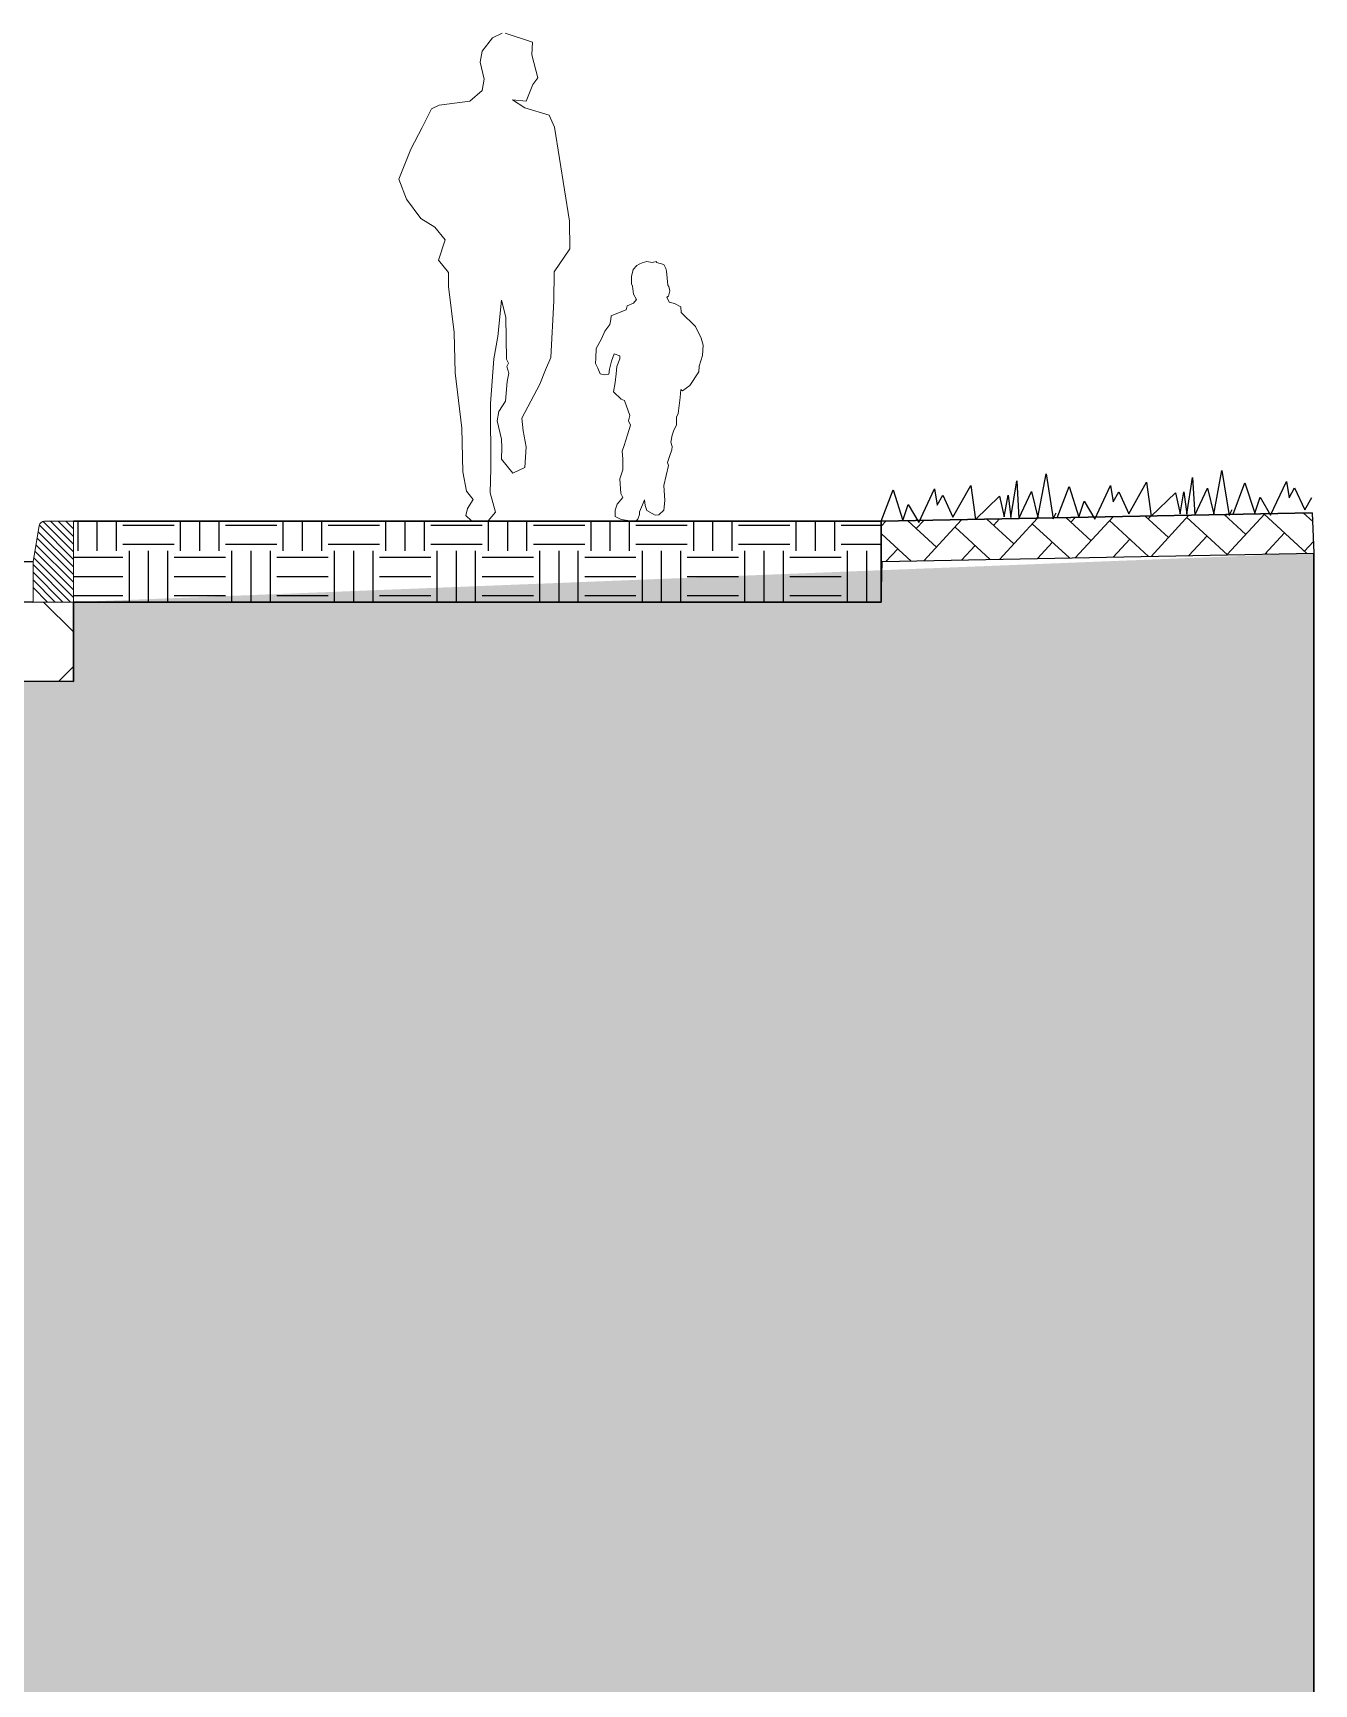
# Model space of a CAD drawing. Header units: metres. Extents: x 34785 to 38791, y 49888 to 55971.
# Drawn here: x 37689.9 to 37694.66, y 51721.56 to 51727.69 of the extents above; entities that cross this region are included whole.
import ezdxf

# ---------------------------------------------------------------- set-up
doc = ezdxf.new("R2010")
doc.units = ezdxf.units.M
for name, color, linetype, lineweight in [('12000000', 251, 'Continuous', 0), ('ГЕНПЛАН ПЛОЩІ', 7, 'Continuous', 0), ('Слой 1', 250, 'Continuous', 0)]:
    doc.layers.add(name, color=color, linetype=linetype, lineweight=lineweight)

# ---------------------------------------------------------------- blocks, each defined once
blk = doc.blocks.new('1')
at = {"layer": 'ГЕНПЛАН ПЛОЩІ', "color": 7, "linetype": 'Continuous', "lineweight": 0}
blk.add_line((4178.651, -713.944), (4178.651, -713.544), dxfattribs=at)
at = {"layer": 'ГЕНПЛАН ПЛОЩІ', "color": 7, "linetype": 'Continuous', "lineweight": 0, "flags": 128}
for points in [[(4178.651, -713.544), (4178.651, -713.404), (4178.651, -713.121), (4178.651, -712.838), (4178.651, -712.555), (4178.651, -712.444)], [(4177.151, -713.944), (4177.262, -713.944), (4177.545, -713.944), (4177.828, -713.944), (4178.111, -713.944), (4178.651, -713.944)]]:
    blk.add_lwpolyline(points, dxfattribs=at)
at = {"layer": 'Слой 1', "color": 7, "linetype": 'Continuous', "lineweight": 0}
for p, q in [((4177.151, -713.944), (4177.151, -710.944)), ((4177.151, -710.944), (4178.222, -710.944)), ((4178.282, -710.944), (4177.151, -712.075)), ((4177.999, -710.944), (4177.151, -711.792)), ((4177.716, -710.944), (4177.151, -711.509)), ((4177.434, -710.944), (4177.151, -711.227)), ((4178.416, -711.093), (4177.151, -712.358)), ((4178.651, -712.444), (4178.419, -711.11)), ((4178.458, -711.334), (4177.151, -712.641)), ((4178.5, -711.575), (4177.151, -712.924)), ((4178.542, -711.816), (4177.151, -713.207)), ((4178.584, -712.057), (4177.151, -713.49)), ((4178.626, -712.298), (4177.151, -713.773)), ((4178.651, -712.555), (4177.262, -713.944)), ((4178.651, -712.838), (4177.545, -713.944)), ((4178.651, -713.121), (4177.828, -713.944)), ((4178.651, -713.404), (4178.111, -713.944))]:
    blk.add_line(p, q, dxfattribs=at)
at = {"layer": 'Слой 1', "color": 7, "linetype": 'Continuous', "lineweight": 0, "extrusion": (0, 0, -1)}
blk.add_arc((-4178.222, -711.144), 0.2, 90, 170.11283, dxfattribs=at)
blk = doc.blocks.new('23ук_2')
at = {"layer": '12000000', "color": 0, "linetype": 'Continuous', "lineweight": -2, "ltscale": 100}
for p, q in [((-0.06927, 0.15133), (-0.06545, 0.15626)), ((-0.06545, 0.15626), (-0.06177, 0.15807)), ((-0.06066, 0.15807), (-0.05052, 0.15473)), ((-0.05052, 0.15473), (-0.0508, 0.14994)), ((-0.06996, 0.1473), (-0.06927, 0.15133)), ((-0.06843, 0.14092), (-0.06996, 0.1473)), ((-0.0508, 0.14994), (-0.04858, 0.14147)), ((-0.06926, 0.13676), (-0.06843, 0.14092)), ((-0.04858, 0.14147), (-0.05045, 0.13897)), ((-0.07385, 0.13279), (-0.06926, 0.13676)), ((-0.05045, 0.13897), (-0.05288, 0.13279)), ((-0.09155, 0.12301), (-0.08808, 0.12995)), ((-0.08808, 0.12995), (-0.08516, 0.13127)), ((-0.08516, 0.13127), (-0.07385, 0.13279)), ((-0.05288, 0.13279), (-0.05802, 0.13328)), ((-0.05802, 0.13328), (-0.05344, 0.13036)), ((-0.05344, 0.13036), (-0.04441, 0.12752)), ((-0.09572, 0.11502), (-0.09155, 0.12301)), ((-0.04441, 0.12752), (-0.04233, 0.12314)), ((-0.04233, 0.12314), (-0.03684, 0.08829)), ((-0.10023, 0.10377), (-0.09572, 0.11502)), ((-0.09731, 0.09642), (-0.10023, 0.10377)), ((-0.09197, 0.0892), (-0.09731, 0.09642)), ((-0.08683, 0.086), (-0.09197, 0.0892)), ((-0.08296, 0.0813), (-0.08683, 0.086)), ((-0.03684, 0.08829), (-0.03664, 0.07802)), ((-0.08547, 0.07378), (-0.08296, 0.0813)), ((-0.08176, 0.0692), (-0.08547, 0.07378)), ((-0.03664, 0.07802), (-0.0425, 0.06949)), ((-0.08176, 0.06399), (-0.08176, 0.0692)), ((-0.0425, 0.06949), (-0.04268, 0.05865)), ((-0.01319, 0.07029), (-0.0138, 0.06767)), ((-0.0138, 0.06767), (-0.0138, 0.06607)), ((-0.01183, 0.07183), (-0.01319, 0.07029)), ((-0.01094, 0.07226), (-0.01183, 0.07183)), ((-0.00986, 0.07282), (-0.01094, 0.07226)), ((-0.00808, 0.07329), (-0.00986, 0.07282)), ((-0.00616, 0.07291), (-0.00808, 0.07329)), ((-0.00453, 0.07333), (-0.00616, 0.07291)), ((-0.00447, 0.07287), (-0.00453, 0.07333)), ((-0.00175, 0.07221), (-0.00447, 0.07287)), ((-0.00104, 0.07074), (-0.00175, 0.07221)), ((-0.00078, 0.06973), (-0.00104, 0.07074)), ((-0.00029, 0.06445), (-0.00078, 0.06973)), ((-0.07961, 0.04698), (-0.08176, 0.06399)), ((-0.0138, 0.06607), (-0.01375, 0.06504)), ((-0.01375, 0.06504), (-0.01347, 0.06414)), ((-0.01347, 0.06414), (-0.01328, 0.06317)), ((-0.01328, 0.06317), (-0.01303, 0.06112)), ((0.00011, 0.06397), (-0.00029, 0.06445)), ((-0.00008, 0.06044), (0.0004, 0.06235)), ((0.0004, 0.06235), (0.00011, 0.06397)), ((-0.06205, 0.05893), (-0.06343, 0.04546)), ((-0.06045, 0.05261), (-0.06205, 0.05893)), ((-0.04268, 0.05865), (-0.04372, 0.03768)), ((-0.01571, 0.05537), (-0.01922, 0.05394)), ((-0.01539, 0.05681), (-0.01571, 0.05537)), ((-0.013, 0.05777), (-0.01539, 0.05681)), ((-0.01303, 0.06112), (-0.01191, 0.05913)), ((-0.01191, 0.05913), (-0.013, 0.05777)), ((-0.00066, 0.06), (-0.00008, 0.06044)), ((0.00024, 0.0582), (-0.00066, 0.06)), ((0.00215, 0.05773), (0.00024, 0.0582)), ((0.00454, 0.05645), (0.00215, 0.05773)), ((0.0047, 0.05438), (0.00454, 0.05645)), ((-0.06024, 0.03699), (-0.06045, 0.05261)), ((-0.02177, 0.04995), (-0.02368, 0.0474)), ((-0.02145, 0.05171), (-0.02177, 0.04995)), ((-0.02129, 0.05314), (-0.02145, 0.05171)), ((-0.01922, 0.05394), (-0.02129, 0.05314)), ((0.00997, 0.04911), (0.0047, 0.05438)), ((0.01204, 0.04481), (0.00997, 0.04911)), ((-0.07926, 0.03199), (-0.07961, 0.04698)), ((-0.06343, 0.04546), (-0.06496, 0.03719)), ((-0.02496, 0.04453), (-0.02687, 0.04102)), ((-0.02368, 0.0474), (-0.02496, 0.04453)), ((0.01284, 0.04226), (0.01204, 0.04481)), ((-0.06496, 0.03719), (-0.06614, 0.0206)), ((-0.05941, 0.0356), (-0.06024, 0.03699)), ((-0.04372, 0.03768), (-0.04566, 0.03303)), ((-0.02703, 0.03735), (-0.02719, 0.03544)), ((-0.02687, 0.04102), (-0.02703, 0.03735)), ((-0.02126, 0.03633), (-0.02021, 0.03902)), ((-0.02021, 0.03902), (-0.0181, 0.03831)), ((-0.0181, 0.03719), (-0.01922, 0.03432)), ((-0.0181, 0.03831), (-0.0181, 0.03719)), ((0.0114, 0.03444), (0.01252, 0.03843)), ((0.01252, 0.03843), (0.01284, 0.04226)), ((-0.07676, 0.01144), (-0.07926, 0.03199)), ((-0.0601, 0.03435), (-0.05941, 0.0356)), ((-0.05934, 0.03185), (-0.0601, 0.03435)), ((-0.05989, 0.02879), (-0.05934, 0.03185)), ((-0.04566, 0.03303), (-0.04788, 0.02775)), ((-0.02719, 0.03544), (-0.02623, 0.03369)), ((-0.02623, 0.03369), (-0.02536, 0.03162)), ((-0.02536, 0.03162), (-0.02386, 0.03128)), ((-0.02386, 0.03128), (-0.02313, 0.03137)), ((-0.02313, 0.03137), (-0.02221, 0.03152)), ((-0.02221, 0.03152), (-0.02201, 0.0333)), ((-0.02201, 0.0333), (-0.02126, 0.03633)), ((-0.01953, 0.03161), (-0.01985, 0.02842)), ((-0.01922, 0.03432), (-0.01953, 0.03161)), ((0.00789, 0.02727), (0.01124, 0.03237)), ((0.01124, 0.03237), (0.0114, 0.03444)), ((-0.06059, 0.0215), (-0.05989, 0.02879)), ((-0.04788, 0.02775), (-0.05448, 0.01512)), ((-0.01985, 0.02842), (-0.02049, 0.02492)), ((-0.02049, 0.02492), (-0.01762, 0.02217)), ((0.00423, 0.0228), (0.00459, 0.02572)), ((0.00459, 0.02572), (0.0051, 0.02527)), ((0.0051, 0.02527), (0.00789, 0.02727)), ((-0.06614, 0.0206), (-0.066, -0.00356)), ((-0.06302, 0.01762), (-0.06059, 0.0215)), ((-0.01762, 0.02217), (-0.01635, 0.02169)), ((-0.01635, 0.02169), (-0.01443, 0.01611)), ((0.00359, 0.0169), (0.00423, 0.0228)), ((-0.06364, 0.01421), (-0.06302, 0.01762)), ((-0.06211, 0.00734), (-0.06364, 0.01421)), ((-0.05448, 0.01512), (-0.05399, 0.0104)), ((-0.01411, 0.0126), (-0.01523, 0.00893)), ((-0.01443, 0.01611), (-0.01491, 0.01419)), ((-0.01491, 0.01419), (-0.01411, 0.0126)), ((0.00199, 0.01068), (0.00295, 0.0126)), ((0.00295, 0.01547), (0.00359, 0.0169)), ((0.00295, 0.0126), (0.00295, 0.01547)), ((-0.07635, -0.00481), (-0.07676, 0.01144)), ((-0.06198, 0.00429), (-0.06211, 0.00734)), ((-0.05399, 0.0104), (-0.05288, 0.00456)), ((-0.01523, 0.00893), (-0.0165, 0.00494)), ((0.00088, 0.00622), (0.00136, 0.00877)), ((0.00136, 0.00462), (0.00088, 0.00622)), ((0.00136, 0.00877), (0.00199, 0.01068)), ((-0.06205, -0.00002), (-0.06198, 0.00429)), ((-0.05288, 0.00456), (-0.05337, -0.00321)), ((-0.0165, 0.00494), (-0.0173, 0.00287)), ((-0.0173, 0.00287), (-0.01698, 0)), ((-0.01698, 0), (-0.01698, -0.00399)), ((-0.0004, -0.00128), (0.0004, 0.00128)), ((0.0004, 0.00128), (0.0012, 0.00335)), ((0.0012, 0.00335), (0.00136, 0.00462)), ((-0.0751, -0.01196), (-0.07635, -0.00481)), ((-0.066, -0.00356), (-0.06628, -0.01258)), ((-0.05788, -0.00529), (-0.06205, -0.00002)), ((-0.05337, -0.00321), (-0.05788, -0.00529)), ((-0.01698, -0.00399), (-0.0181, -0.00734)), ((-0.00183, -0.00989), (-0.00008, -0.00239)), ((-0.00008, -0.00239), (-0.0004, -0.00128)), ((-0.07258, -0.01503), (-0.0751, -0.01196)), ((-0.0181, -0.00734), (-0.01778, -0.01276)), ((-0.00136, -0.01547), (-0.00183, -0.00989)), ((-0.07524, -0.02098), (-0.07468, -0.01835)), ((-0.07468, -0.01835), (-0.07258, -0.01503)), ((-0.06628, -0.01258), (-0.06434, -0.0198)), ((-0.01906, -0.01674), (-0.01985, -0.01898)), ((-0.01698, -0.01435), (-0.01906, -0.01674)), ((-0.01778, -0.01276), (-0.01698, -0.01435)), ((-0.01076, -0.01961), (-0.00965, -0.01706)), ((-0.00965, -0.01706), (-0.00901, -0.01515)), ((-0.00901, -0.01515), (-0.00869, -0.01722)), ((-0.00869, -0.01722), (-0.00805, -0.01914)), ((-0.00183, -0.01898), (-0.00136, -0.01547)), ((-0.07322, -0.02293), (-0.07524, -0.02098)), ((-0.06704, -0.023), (-0.07322, -0.02293)), ((-0.06434, -0.0198), (-0.06704, -0.023)), ((-0.01985, -0.01898), (-0.01985, -0.02137)), ((-0.01985, -0.02137), (-0.01762, -0.02248)), ((-0.01762, -0.02248), (-0.01427, -0.02296)), ((-0.01427, -0.02296), (-0.01204, -0.02296)), ((-0.01204, -0.02296), (-0.0114, -0.02232)), ((-0.0114, -0.02232), (-0.01076, -0.02057)), ((-0.01076, -0.02057), (-0.01076, -0.01961)), ((-0.00805, -0.01914), (-0.00614, -0.02025)), ((-0.00614, -0.02025), (-0.00502, -0.02089)), ((-0.00502, -0.02089), (-0.00359, -0.02073)), ((-0.00359, -0.02073), (-0.00183, -0.01898))]:
    blk.add_line(p, q, dxfattribs=at)

msp = doc.modelspace()

# ---------------------------------------------------------------- hatches: boundary and pattern name
at = {"transparency": 33554687}
h = msp.add_hatch(dxfattribs=at)
h.set_pattern_fill('AR-HBONE', color=256, scale=0.001, angle=2.36145)
h.set_pattern_definition([(47.361446, (37234.6024, 51777.68982), (-0.005920265, 0.143562079), [0.3048, -0.1016]), (137.361446, (37234.67122, 51777.76456), (-0.005920265, 0.143562079), [0.3048, -0.1016])])
h.paths.add_polyline_path([(37694.6582, 51725.7571), (37694.652, 51725.9071), (37693.0516, 51725.8753), (37693.0578, 51725.7254)])
h = msp.add_hatch(dxfattribs=at)
h.set_pattern_fill('EARTH', color=256, scale=0.01)
h.set_pattern_definition([(0, (37209.22292, 51827.326167), (0.0635, 0.0635), [0.0635, -0.0635]), (0, (37209.22292, 51827.34998), (0.0635, 0.0635), [0.0635, -0.0635]), (0, (37209.22292, 51827.37379), (0.0635, 0.0635), [0.0635, -0.0635]), (90, (37209.230856, 51827.38173), (-0.0635, 0.0635), [0.0635, -0.0635]), (90, (37209.25467, 51827.38173), (-0.0635, 0.0635), [0.0635, -0.0635]), (90, (37209.27848, 51827.38173), (-0.0635, 0.0635), [0.0635, -0.0635])])
edge = h.paths.add_edge_path()
edge.add_line((37668.8694, 51725.6929), (37689.9016, 51725.5754))
edge.add_line((37668.8716, 51725.8429), (37689.9016, 51725.7254))
h = msp.add_hatch(dxfattribs=at)
h.set_pattern_fill('EARTH', color=256, scale=0.03)
h.set_pattern_definition([(0, (37209.22292, 51827.32617), (0.1905, 0.1905), [0.1905, -0.1905]), (0, (37209.22292, 51827.3976), (0.1905, 0.1905), [0.1905, -0.1905]), (0, (37209.22292, 51827.46904), (0.1905, 0.1905), [0.1905, -0.1905]), (90, (37209.24673, 51827.49285), (-0.1905, 0.1905), [0.1905, -0.1905]), (90, (37209.31817, 51827.49285), (-0.1905, 0.1905), [0.1905, -0.1905]), (90, (37209.3896, 51827.49285), (-0.1905, 0.1905), [0.1905, -0.1905])])
h.paths.add_polyline_path([(37693.0516, 51725.8754), (37690.0516, 51725.8754), (37690.0516, 51725.5754), (37693.0516, 51725.5754)])
h = msp.add_hatch(dxfattribs=at)
h.set_pattern_fill('DOTS', color=256, scale=0.1)
h.set_pattern_definition([(0, (37209.22292, 51827.32617), (0.079375, 0.15875), [0, -0.15875])])
h.paths.add_polyline_path([(37666.3928, 51717.5675), (37666.3886, 51718.6255), (37665.9627, 51718.6201), (37665.9513, 51725.0733), (37666.2274, 51725.5348), (37668.7169, 51725.5393), (37668.7147, 51725.3993), (37690.0516, 51725.281), (37690.0516, 51725.5754), (37694.6582, 51725.7572), (37694.6582, 51717.5675)])
h = msp.add_hatch(dxfattribs=at)
h.set_pattern_fill('ANSI37', color=256, scale=0.1)
h.set_pattern_definition([(45, (37209.22292, 51827.32617), (-0.2245064, 0.2245064), []), (135, (37209.22292, 51827.32617), (-0.2245064, -0.2245064), [])])
h.paths.add_polyline_path([(37668.8693, 51725.6929), (37668.8693, 51725.6929), (37668.8153, 51725.6937), (37668.787, 51725.6942), (37668.7587, 51725.6946), (37668.7304, 51725.695), (37668.7193, 51725.6952), (37668.7169, 51725.5393), (37668.7144, 51725.5393), (37668.7147, 51725.3993), (37690.0516, 51725.281), (37690.0516, 51725.5754), (37690.0405, 51725.5754), (37690.0122, 51725.5754), (37689.984, 51725.5754), (37689.9557, 51725.5754), (37689.9016, 51725.5754)])

# ---------------------------------------------------------------- linework, layer by layer
at = {"lineweight": 30}
for p, q in [((37693.0516, 51725.8753), (37694.652, 51725.9071)), ((37668.8716, 51725.8429), (37689.9016, 51725.7254)), ((37690.0516, 51725.8754), (37693.0516, 51725.8754)), ((37693.0516, 51725.8754), (37693.0516, 51725.5754)), ((37668.8694, 51725.6929), (37689.9016, 51725.5754)), ((37690.0516, 51725.281), (37690.0516, 51725.5754)), ((37690.0516, 51725.5754), (37693.0516, 51725.5754)), ((37668.7147, 51725.3993), (37690.0516, 51725.281))]:
    msp.add_line(p, q, dxfattribs=at)
for p in [(37694.652, 51725.9071), (37693.0546, 51725.7255)]:
    msp.add_line(p, (37694.6582, 51725.7572))
at = {"flags": 128}
msp.add_lwpolyline([(37614.0837, 51726.0272), (37614.0837, 51717.5675), (37694.6582, 51717.5675), (37694.6582, 51725.7572)], dxfattribs=at)
at = {"color": 3, "flags": 128}
for points in [[(37693.0516, 51725.8753), (37693.0952, 51725.9917), (37693.1317, 51725.8782), (37693.1513, 51725.9377), (37693.1908, 51725.8708), (37693.2493, 51725.9956), (37693.2592, 51725.9348), (37693.2797, 51725.9724), (37693.3173, 51725.8907), (37693.3835, 51726.0085), (37693.4009, 51725.882), (37693.4904, 51725.9688), (37693.5083, 51725.8913), (37693.5221, 51725.9726), (37693.5328, 51725.8898), (37693.5542, 51726.0253), (37693.5624, 51725.8862), (37693.6097, 51725.986), (37693.6333, 51725.8891), (37693.6633, 51726.0518), (37693.6898, 51725.8841), (37693.7011, 51725.9066)], [(37693.7049, 51725.8876), (37693.7485, 51726.0039), (37693.785, 51725.8905), (37693.8046, 51725.95), (37693.8441, 51725.8831), (37693.9026, 51726.0078), (37693.9125, 51725.9471), (37693.933, 51725.9846), (37693.9706, 51725.903), (37694.0368, 51726.0207), (37694.0542, 51725.8942), (37694.1437, 51725.9811), (37694.1616, 51725.9035), (37694.1754, 51725.9848), (37694.1861, 51725.9021), (37694.2075, 51726.0375), (37694.2157, 51725.8984), (37694.263, 51725.9982), (37694.2866, 51725.9014), (37694.3166, 51726.0641), (37694.3431, 51725.8963), (37694.3544, 51725.9188)], [(37694.3581, 51725.9023), (37694.4017, 51726.0186), (37694.4382, 51725.9052), (37694.4578, 51725.9647), (37694.4973, 51725.8978), (37694.5558, 51726.0226), (37694.5657, 51725.9618), (37694.5862, 51725.9993), (37694.6238, 51725.9177), (37694.6497, 51725.9638)]]:
    msp.add_lwpolyline(points, dxfattribs=at)
at = {"flags": 128}
msp.add_lwpolyline([(37666.3928, 51717.5675), (37666.3886, 51718.6255), (37665.9627, 51718.6201), (37665.9513, 51725.0733), (37666.2274, 51725.5348), (37668.7169, 51725.5393), (37668.7147, 51725.3993), (37690.0516, 51725.281), (37690.0516, 51725.5754), (37693.0516, 51725.5754), (37693.0546, 51725.7255), (37694.6582, 51725.7572), (37694.6582, 51717.5675)], close=True, dxfattribs=at)

# ---------------------------------------------------------------- block references
at = {"lineweight": 0, "xscale": 10, "yscale": 10, "zscale": 10}
msp.add_blockref('23ук_2', (37692.2618, 51726.1066), dxfattribs=at)
at = {"xscale": -0.1, "yscale": 0.1, "zscale": 0.1}
msp.add_blockref('1', (38107.7668, 51796.9699), dxfattribs=at)

doc.saveas('drawing.dxf')
